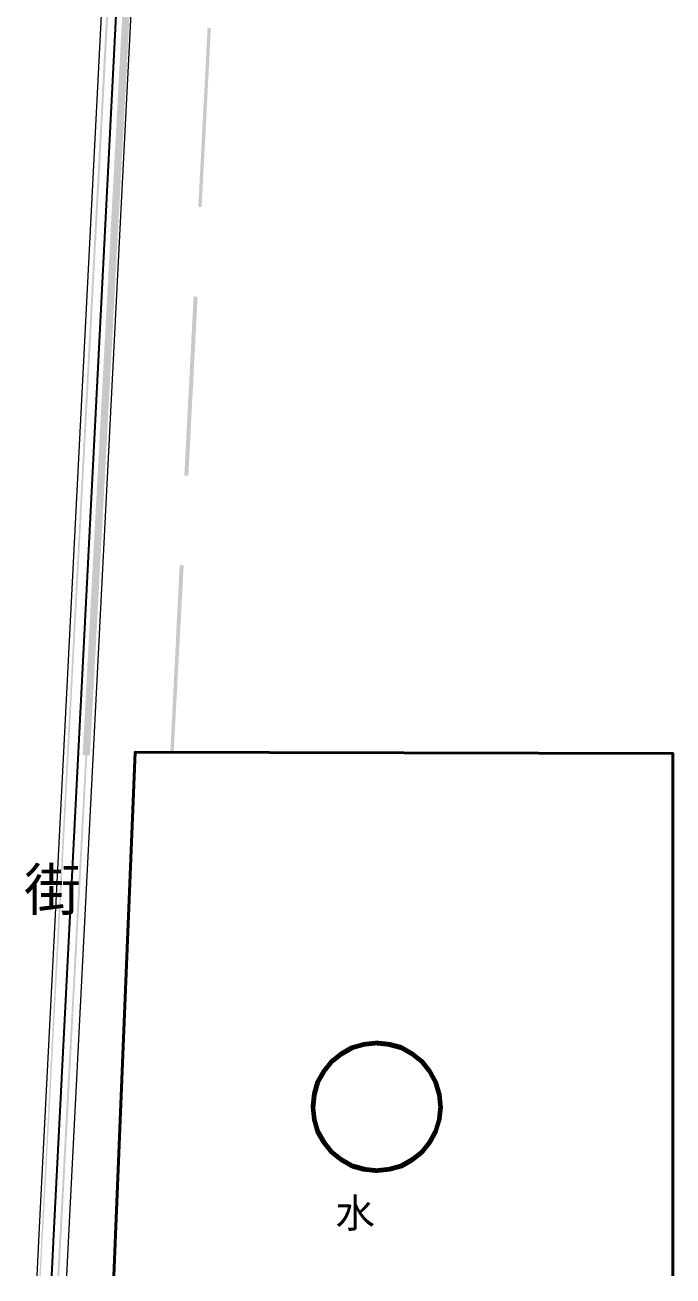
# Model space of a CAD drawing. Header units: metres. Extents: x 110 to 500, y 133 to 419.
# Drawn here: x 119.2 to 177.7, y 142.5 to 255.4 of the extents above; entities that cross this region are included whole.
import ezdxf

# ---------------------------------------------------------------- set-up
doc = ezdxf.new("R2010")
doc.units = ezdxf.units.M
for name, color, linetype in [('PDF_0', 7, 'Continuous'), ('PDF_c- 现状道路', 7, 'Continuous'), ('PDF_d-道路中心线', 7, 'Continuous'), ('PDF_d-道路红线', 7, 'Continuous'), ('PDF_绿线', 7, 'Continuous')]:
    doc.layers.add(name, color=color, linetype=linetype)
doc.styles.add('CHINESE', font='宋体')

msp = doc.modelspace()

# ---------------------------------------------------------------- hatches: boundary and pattern name
at = {"layer": 'PDF_0'}
msp.add_hatch(color=7, dxfattribs=at).paths.add_polyline_path([(124.4, 189.5), (125.06, 189.44), (135.08, 376.58), (134.42, 376.64)])
at = {"layer": 'PDF_c- 现状道路'}
for points in [[(120.5, 142.46), (120.62, 142.46), (131.12, 338.72), (135.32, 419.3), (131, 338.72), (135.14, 419.3)], [(122.12, 142.46), (122.3, 142.46), (132.8, 338.66), (134.84, 376.64), (134.72, 376.64), (132.68, 338.66)]]:
    msp.add_hatch(color=7, dxfattribs=at).paths.add_polyline_path(points)
at = {"layer": 'PDF_绿线'}
for points in [[(134.84, 238.94), (135.14, 238.94), (135.98, 255.08), (135.68, 255.14)], [(133.58, 214.7), (133.94, 214.7), (134.78, 230.84), (134.42, 230.9)], [(132.32, 189.74), (132.62, 189.74), (133.52, 206.6), (133.16, 206.66)]]:
    msp.add_hatch(color=7, dxfattribs=at).paths.add_polyline_path(points)

# ---------------------------------------------------------------- linework, layer by layer
at = {"color": 7}
msp.add_lwpolyline([(145.19, 157.7, 0.42, 0.42, 0), (145.31, 156.59, 0.424, 0.424, 0), (145.61, 155.51, 0.457, 0.457, 0), (146.18, 154.52, 0.433, 0.433, 0), (146.87, 153.65, 0.424, 0.424, 0), (147.74, 152.96, 0.433, 0.433, 0), (148.73, 152.39, 0.457, 0.457, 0), (149.81, 152.09, 0.424, 0.424, 0), (150.92, 151.97, 0.42, 0.42, 0), (152.06, 152.09, 0.437, 0.437, 0), (153.17, 152.39, 0.457, 0.457, 0), (154.16, 152.96, 0.433, 0.433, 0), (155.03, 153.65, 0.424, 0.424, 0), (155.72, 154.52, 0.433, 0.433, 0), (156.26, 155.51, 0.402, 0.402, 0), (156.59, 156.59, 0.424, 0.424, 0), (156.71, 157.7, 0.42, 0.42, 0), (156.59, 158.84, 0.437, 0.437, 0), (156.26, 159.95, 0.402, 0.402, 0), (155.72, 160.94, 0.433, 0.433, 0), (155.03, 161.81, 0.424, 0.424, 0), (154.16, 162.5, 0.433, 0.433, 0), (153.17, 163.07, 0.457, 0.457, 0), (152.06, 163.37, 0.437, 0.437, 0), (150.92, 163.49, 0.42, 0.42, 0), (149.81, 163.37, 0.424, 0.424, 0), (148.73, 163.07, 0.457, 0.457, 0), (147.74, 162.5, 0.433, 0.433, 0), (146.87, 161.81, 0.424, 0.424, 0), (146.18, 160.94, 0.433, 0.433, 0), (145.61, 159.95, 0.457, 0.457, 0), (145.31, 158.84, 0.437, 0.437, 0)], format="xyseb", close=True, dxfattribs=at)
at = {"layer": 'PDF_0', "color": 7, "lineweight": 40}
for points in [[(177.68, 142.46), (177.68, 189.62), (129.14, 189.74), (127.22, 142.46)], [(129.14, 189.74), (177.68, 189.62), (177.68, 142.46)]]:
    msp.add_lwpolyline(points, dxfattribs=at)
at = {"layer": 'PDF_d-道路中心线', "color": 1}
msp.add_lwpolyline([(135.74, 419.3), (121.76, 146.18), (121.58, 142.46)], dxfattribs=at)
at = {"layer": 'PDF_d-道路红线', "color": 5, "lineweight": 5}
for points in [[(134.42, 419.3), (120.44, 146.24), (120.26, 142.46)], [(129.44, 270.02), (123.14, 146.12), (122.96, 142.46)]]:
    msp.add_lwpolyline(points, dxfattribs=at)

# ---------------------------------------------------------------- texts
at = {"attachment_point": 7, "style": 'CHINESE'}
for s, insert, char_height in [('街', (119.12, 175.04), 3.77), ('水', (147.2, 146.53), 2.63)]:
    msp.add_mtext(s, dxfattribs=dict(at, insert=insert, char_height=char_height))

doc.saveas('drawing.dxf')
